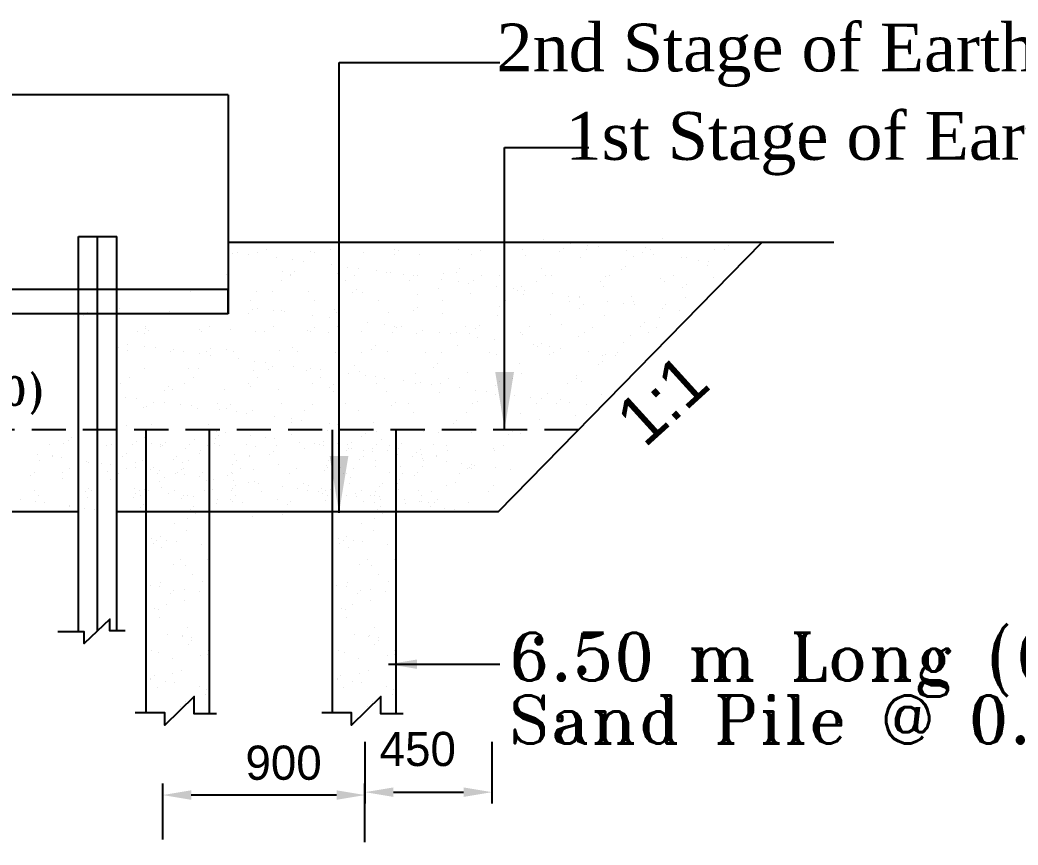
# Model space of a CAD drawing. Extents: x -1206532 to 786809, y -4288605 to 172932.
# Drawn here: x 435039 to 443800, y -4246731 to -4239488 of the extents above; entities that cross this region are included whole.
import ezdxf

# ---------------------------------------------------------------- set-up
doc = ezdxf.new("R2010")
doc.units = 0
doc.header["$LTSCALE"] = 300
doc.header["$MEASUREMENT"] = 0
doc.linetypes.add('DASHED', pattern=[0.75, 0.5, -0.25])
doc.layers.get('DEFPOINTS').update_dxf_attribs({"linetype": 'CONTINUOUS'})
doc.layers.add('LINE', color=7, linetype='CONTINUOUS')
doc.styles.add('BIG', font='ROMANT.SHX')
doc.dimstyles.new('3', dxfattribs={"dimtxt": 225, "dimasz": 350, "dimexe": 100, "dimexo": 25, "dimgap": 9, "dimtad": 0, "dimdec": 0, "dimzin": 0, "dimdsep": 46, "dimtxsty": 'Standard', "dimcen": 0, "dimclrd": 5, "dimclre": 6, "dimclrt": 1, "dimadec": 0, "dimazin": 0, "dimtfac": 1, "dimtdec": 0, "dimtofl": 0, "dimtmove": 2, "dimatfit": 3, "dimfxl": 1, "dimtolj": 1, "dimtzin": 0, "dimarcsym": 0})

# ---------------------------------------------------------------- blocks, each defined once
blk = doc.blocks.new('*D143')
at = {"layer": 'DEFPOINTS', "color": 0, "lineweight": 30}
for p in [(438067.2, -4245799.3), (439182, -4245799.3), (439182, -4246267.3)]:
    blk.add_point(p, dxfattribs=at)
at = {"layer": 'LINE', "color": 0, "lineweight": -2}
for p, q in [((438067.2, -4245824.3), (438067.2, -4246367.3)), ((439182, -4245824.3), (439182, -4246367.3)), ((438317.2, -4246267.3), (438932, -4246267.3))]:
    blk.add_line(p, q, dxfattribs=at)
at = {"layer": 'LINE', "color": 0, "lineweight": 30}
for points in [[(438317.2, -4246225.6), (438317.2, -4246309), (438067.2, -4246267.3)], [(438932, -4246225.6), (438932, -4246309), (439182, -4246267.3)]]:
    blk.add_solid(points, dxfattribs=at)
at = {"layer": 'LINE', "color": 0, "insert": (438530.6, -4245889.9), "char_height": 300, "attachment_point": 5}
blk.add_mtext('\\A1;450', dxfattribs=at)
blk = doc.blocks.new('*D669')
at = {"layer": 'DEFPOINTS', "color": 0, "lineweight": 30}
for p in [(436291.7, -4246292.6), (436291.7, -4246706.9), (438067.2, -4246731.4)]:
    blk.add_point(p, dxfattribs=at)
at = {"layer": 'LINE', "color": 0, "lineweight": -2}
for p, q in [((436291.7, -4246681.9), (436291.7, -4246192.6)), ((438067.2, -4246706.4), (438067.2, -4246192.6)), ((437817.2, -4246292.6), (436541.7, -4246292.6))]:
    blk.add_line(p, q, dxfattribs=at)
at = {"layer": 'LINE', "color": 0, "lineweight": 30}
for points in [[(436541.7, -4246251), (436541.7, -4246334.3), (436291.7, -4246292.6)], [(437817.2, -4246251), (437817.2, -4246334.3), (438067.2, -4246292.6)]]:
    blk.add_solid(points, dxfattribs=at)
at = {"layer": 'LINE', "color": 0, "insert": (437352.7, -4246010.6), "char_height": 300, "attachment_point": 5}
blk.add_mtext('\\A1;900', dxfattribs=at)

msp = doc.modelspace()

# ---------------------------------------------------------------- linework, layer by layer
at = {"layer": 'LINE'}
for p, q in [((436866.768, -4240146.288), (434678.39, -4240146.288)), ((436866.768, -4240146.288), (436866.768, -4241442.288)), ((435551.052, -4244859.583), (435551.052, -4241387.853)), ((435551.052, -4241387.853), (435888.552, -4241387.853)), ((435719.802, -4244851.47), (435719.802, -4241387.853)), ((435888.552, -4244850.583), (435888.552, -4241387.853)), ((440674.805, -4241406.909), (440674.805, -4241406.909)), ((442183.17, -4241442.288), (436866.768, -4241442.288)), ((436866.768, -4241442.288), (436866.768, -4242068.178)), ((437206.97, -4241499.404), (437206.97, -4241499.404)), ((439238.19, -4243802.998), (441551.52, -4241442.288)), ((439630.657, -4241417.248), (439630.657, -4241417.248)), ((439809.356, -4241492.425), (439809.356, -4241492.425)), ((439875.147, -4241449.436), (439875.147, -4241449.436)), ((440021.485, -4241468.702), (440021.485, -4241468.702)), ((440115.176, -4241481.036), (440115.176, -4241481.036)), ((440529.617, -4241486.238), (440529.617, -4241486.238)), ((441260.495, -4241470.322), (441260.495, -4241470.322)), ((436873.9, -4241567.03), (436873.9, -4241567.03)), ((436907.077, -4241536.629), (436907.077, -4241536.629)), ((436948.411, -4241530.171), (436948.411, -4241530.171)), ((437042.102, -4241542.506), (437042.102, -4241542.506)), ((437124.677, -4241527.031), (437124.677, -4241527.031)), ((437286.592, -4241574.693), (437286.592, -4241574.693)), ((437585.134, -4241524.823), (437585.134, -4241524.823)), ((437627.339, -4241530.442), (437627.339, -4241530.442)), ((437767.516, -4241500.422), (437767.516, -4241500.422)), ((438056.3, -4241530.832), (438056.3, -4241530.832)), ((438325.039, -4241544.928), (438325.039, -4241544.928)), ((438328.062, -4241501.441), (438328.062, -4241501.441)), ((438358.217, -4241514.527), (438358.217, -4241514.527)), ((438542.461, -4241548.348), (438542.461, -4241548.348)), ((438888.607, -4241502.46), (438888.607, -4241502.46)), ((439002.917, -4241546.139), (439002.917, -4241546.139)), ((439078.478, -4241508.34), (439078.478, -4241508.34)), ((439449.153, -4241503.478), (439449.153, -4241503.478)), ((439474.083, -4241552.149), (439474.083, -4241552.149)), ((439776.178, -4241522.826), (439776.178, -4241522.826)), ((439960.244, -4241569.665), (439960.244, -4241569.665)), ((440009.698, -4241504.497), (440009.698, -4241504.497)), ((440359.666, -4241513.224), (440359.666, -4241513.224)), ((440420.7, -4241567.456), (440420.7, -4241567.456)), ((440506.004, -4241532.49), (440506.004, -4241532.49)), ((440570.244, -4241505.515), (440570.244, -4241505.515)), ((440599.695, -4241544.825), (440599.695, -4241544.825)), ((440844.186, -4241577.012), (440844.186, -4241577.012)), ((440891.867, -4241573.466), (440891.867, -4241573.466)), ((441130.789, -4241506.534), (441130.789, -4241506.534)), ((441227.317, -4241500.724), (441227.317, -4241500.724)), ((437432.93, -4241593.959), (437432.93, -4241593.959)), ((437526.621, -4241606.294), (437526.621, -4241606.294)), ((437771.112, -4241638.482), (437771.112, -4241638.482)), ((437917.449, -4241657.747), (437917.449, -4241657.747)), ((438011.14, -4241670.082), (438011.14, -4241670.082)), ((438899.319, -4241672.508), (438899.319, -4241672.508)), ((439619.58, -4241666.322), (439619.58, -4241666.322)), ((440350.458, -4241650.406), (440350.458, -4241650.406)), ((440990.523, -4241596.278), (440990.523, -4241596.278)), ((441070.72, -4241644.219), (441070.72, -4241644.219)), ((441084.214, -4241608.613), (441084.214, -4241608.613)), ((436850.216, -4241726.681), (436850.216, -4241726.681)), ((436870.572, -4241687.578), (436870.572, -4241687.578)), ((437341.739, -4241693.588), (437341.739, -4241693.588)), ((437410.761, -4241727.7), (437410.761, -4241727.7)), ((437415.003, -4241725.012), (437415.003, -4241725.012)), ((437448.18, -4241694.61), (437448.18, -4241694.61)), ((437827.9, -4241711.104), (437827.9, -4241711.104)), ((437971.307, -4241728.719), (437971.307, -4241728.719)), ((438168.441, -4241688.424), (438168.441, -4241688.424)), ((438255.631, -4241702.27), (438255.631, -4241702.27)), ((438288.356, -4241708.895), (438288.356, -4241708.895)), ((438401.968, -4241721.535), (438401.968, -4241721.535)), ((438495.659, -4241733.87), (438495.659, -4241733.87)), ((438531.852, -4241729.737), (438531.852, -4241729.737)), ((438759.522, -4241714.905), (438759.522, -4241714.905)), ((438866.142, -4241702.91), (438866.142, -4241702.91)), ((439092.398, -4241730.756), (439092.398, -4241730.756)), ((439245.683, -4241732.42), (439245.683, -4241732.42)), ((439652.944, -4241731.775), (439652.944, -4241731.775)), ((439706.139, -4241730.212), (439706.139, -4241730.212)), ((440177.306, -4241736.222), (440177.306, -4241736.222)), ((440213.489, -4241732.793), (440213.489, -4241732.793)), ((440317.281, -4241680.808), (440317.281, -4241680.808)), ((440663.466, -4241753.737), (440663.466, -4241753.737)), ((440774.035, -4241733.812), (440774.035, -4241733.812)), ((441123.922, -4241751.529), (441123.922, -4241751.529)), ((437334.856, -4241776.057), (437334.856, -4241776.057)), ((437895.402, -4241777.076), (437895.402, -4241777.076)), ((438455.947, -4241778.094), (438455.947, -4241778.094)), ((438709.544, -4241846.405), (438709.544, -4241846.405)), ((438740.15, -4241766.058), (438740.15, -4241766.058)), ((438886.487, -4241785.324), (438886.487, -4241785.324)), ((438980.179, -4241797.658), (438980.179, -4241797.658)), ((439016.493, -4241779.113), (439016.493, -4241779.113)), ((439224.669, -4241829.846), (439224.669, -4241829.846)), ((439371.006, -4241849.112), (439371.006, -4241849.112)), ((439440.422, -4241830.49), (439440.422, -4241830.49)), ((439577.038, -4241780.132), (439577.038, -4241780.132)), ((440137.584, -4241781.15), (440137.584, -4241781.15)), ((440160.683, -4241824.303), (440160.683, -4241824.303)), ((440698.129, -4241782.169), (440698.129, -4241782.169)), ((440858.384, -4241838.789), (440858.384, -4241838.789)), ((440891.561, -4241808.388), (440891.561, -4241808.388)), ((436866.768, -4241854.178), (434790.942, -4241854.178)), ((436156.011, -4241850.334), (436156.011, -4241850.334)), ((436538.144, -4241874.694), (436538.144, -4241874.694)), ((436627.178, -4241856.344), (436627.178, -4241856.344)), ((436866.768, -4242068.178), (436866.768, -4241854.178)), ((437113.339, -4241873.859), (437113.339, -4241873.859)), ((437258.405, -4241868.507), (437258.405, -4241868.507)), ((437573.795, -4241871.651), (437573.795, -4241871.651)), ((437956.105, -4241882.994), (437956.105, -4241882.994)), ((437989.283, -4241852.592), (437989.283, -4241852.592)), ((438044.961, -4241877.661), (438044.961, -4241877.661)), ((438531.122, -4241895.176), (438531.122, -4241895.176)), ((438991.578, -4241892.968), (438991.578, -4241892.968)), ((439407.245, -4241860.892), (439407.245, -4241860.892)), ((439462.744, -4241898.978), (439462.744, -4241898.978)), ((439464.698, -4241861.446), (439464.698, -4241861.446)), ((439709.188, -4241893.634), (439709.188, -4241893.634)), ((439855.525, -4241912.9), (439855.525, -4241912.9)), ((439948.905, -4241916.493), (439948.905, -4241916.493)), ((439949.217, -4241925.235), (439949.217, -4241925.235)), ((440409.361, -4241914.285), (440409.361, -4241914.285)), ((440880.528, -4241920.294), (440880.528, -4241920.294)), ((435912.617, -4242019.1), (435912.617, -4242019.1)), ((436876.143, -4241986.704), (436876.143, -4241986.704)), ((437061.597, -4241950.142), (437061.597, -4241950.142)), ((437120.633, -4242018.892), (437120.633, -4242018.892)), ((437622.143, -4241951.161), (437622.143, -4241951.161)), ((438182.688, -4241952.179), (438182.688, -4241952.179)), ((438530.386, -4242010.574), (438530.386, -4242010.574)), ((438743.234, -4241953.198), (438743.234, -4241953.198)), ((439250.647, -4242004.387), (439250.647, -4242004.387)), ((439303.779, -4241954.217), (439303.779, -4241954.217)), ((439864.325, -4241955.235), (439864.325, -4241955.235)), ((439948.347, -4242018.873), (439948.347, -4242018.873)), ((439981.525, -4241988.472), (439981.525, -4241988.472)), ((440193.707, -4241957.422), (440193.707, -4241957.422)), ((440340.044, -4241976.688), (440340.044, -4241976.688)), ((440424.871, -4241956.254), (440424.871, -4241956.254)), ((440433.736, -4241989.023), (440433.736, -4241989.023)), ((440678.226, -4242021.21), (440678.226, -4242021.21)), ((440701.786, -4241982.285), (440701.786, -4241982.285)), ((436866.768, -4242068.178), (434912.874, -4242068.178)), ((435594.93, -4242085.18), (435594.93, -4242085.18)), ((435628.107, -4242054.778), (435628.107, -4242054.778)), ((436348.369, -4242048.591), (436348.369, -4242048.591)), ((436859.234, -4242034.407), (436859.234, -4242034.407)), ((437046.069, -4242063.077), (437046.069, -4242063.077)), ((437079.247, -4242032.676), (437079.247, -4242032.676)), ((437266.97, -4242038.157), (437266.97, -4242038.157)), ((437330.4, -4242040.416), (437330.4, -4242040.416)), ((437360.662, -4242050.492), (437360.662, -4242050.492)), ((437605.152, -4242082.68), (437605.152, -4242082.68)), ((437751.49, -4242101.945), (437751.49, -4242101.945)), ((437799.508, -4242026.489), (437799.508, -4242026.489)), ((437816.561, -4242057.932), (437816.561, -4242057.932)), ((438277.017, -4242055.723), (438277.017, -4242055.723)), ((438497.208, -4242040.975), (438497.208, -4242040.975)), ((438748.183, -4242061.733), (438748.183, -4242061.733)), ((439234.344, -4242079.249), (439234.344, -4242079.249)), ((439694.8, -4242077.04), (439694.8, -4242077.04)), ((440165.967, -4242083.05), (440165.967, -4242083.05)), ((440652.127, -4242100.566), (440652.127, -4242100.566)), ((440824.563, -4242040.476), (440824.563, -4242040.476)), ((436144.297, -4242176.401), (436144.297, -4242176.401)), ((436144.673, -4242197.162), (436144.673, -4242197.162)), ((436704.843, -4242177.42), (436704.843, -4242177.42)), ((437265.388, -4242178.438), (437265.388, -4242178.438)), ((437620.349, -4242190.657), (437620.349, -4242190.657)), ((437825.934, -4242179.457), (437825.934, -4242179.457)), ((437845.181, -4242114.28), (437845.181, -4242114.28)), ((438089.671, -4242146.468), (438089.671, -4242146.468)), ((438236.009, -4242165.733), (438236.009, -4242165.733)), ((438329.7, -4242178.068), (438329.7, -4242178.068)), ((438340.611, -4242184.471), (438340.611, -4242184.471)), ((438386.479, -4242180.476), (438386.479, -4242180.476)), ((438947.025, -4242181.494), (438947.025, -4242181.494)), ((439038.311, -4242198.957), (439038.311, -4242198.957)), ((439071.489, -4242168.555), (439071.489, -4242168.555)), ((439507.57, -4242182.513), (439507.57, -4242182.513)), ((439791.75, -4242162.368), (439791.75, -4242162.368)), ((440068.116, -4242183.532), (440068.116, -4242183.532)), ((440489.45, -4242176.855), (440489.45, -4242176.855)), ((440522.628, -4242146.453), (440522.628, -4242146.453)), ((440628.662, -4242184.55), (440628.662, -4242184.55)), ((436068.392, -4242224.758), (436068.392, -4242224.758)), ((436136.033, -4242243.161), (436136.033, -4242243.161)), ((436169.21, -4242212.76), (436169.21, -4242212.76)), ((436615.839, -4242203.172), (436615.839, -4242203.172)), ((436628.938, -4242225.777), (436628.938, -4242225.777)), ((436889.471, -4242206.573), (436889.471, -4242206.573)), ((437102, -4242220.688), (437102, -4242220.688)), ((437189.483, -4242226.795), (437189.483, -4242226.795)), ((437562.456, -4242218.479), (437562.456, -4242218.479)), ((437587.172, -4242221.059), (437587.172, -4242221.059)), ((437750.029, -4242227.814), (437750.029, -4242227.814)), ((438033.622, -4242224.489), (438033.622, -4242224.489)), ((438310.574, -4242228.833), (438310.574, -4242228.833)), ((438519.783, -4242242.004), (438519.783, -4242242.004)), ((438574.191, -4242210.256), (438574.191, -4242210.256)), ((438720.528, -4242229.522), (438720.528, -4242229.522)), ((438814.219, -4242241.856), (438814.219, -4242241.856)), ((438871.12, -4242229.851), (438871.12, -4242229.851)), ((438980.239, -4242239.796), (438980.239, -4242239.796)), ((439058.71, -4242274.044), (439058.71, -4242274.044)), ((439431.665, -4242230.87), (439431.665, -4242230.87)), ((439451.406, -4242245.806), (439451.406, -4242245.806)), ((439937.566, -4242263.321), (439937.566, -4242263.321)), ((439992.211, -4242231.889), (439992.211, -4242231.889)), ((440398.023, -4242261.113), (440398.023, -4242261.113)), ((440552.756, -4242232.907), (440552.756, -4242232.907)), ((435901.278, -4242365.928), (435901.278, -4242365.928)), ((435985.636, -4242335.513), (435985.636, -4242335.513)), ((436131.973, -4242354.779), (436131.973, -4242354.779)), ((436225.664, -4242367.114), (436225.664, -4242367.114)), ((436710.313, -4242370.741), (436710.313, -4242370.741)), ((437430.574, -4242364.554), (437430.574, -4242364.554)), ((438161.452, -4242348.639), (438161.452, -4242348.639)), ((438881.713, -4242342.452), (438881.713, -4242342.452)), ((439205.047, -4242293.31), (439205.047, -4242293.31)), ((439298.738, -4242305.645), (439298.738, -4242305.645)), ((439543.229, -4242337.832), (439543.229, -4242337.832)), ((439579.414, -4242356.938), (439579.414, -4242356.938)), ((439612.591, -4242326.537), (439612.591, -4242326.537)), ((439689.566, -4242357.098), (439689.566, -4242357.098)), ((439783.258, -4242369.433), (439783.258, -4242369.433)), ((440332.852, -4242320.35), (440332.852, -4242320.35)), ((435979.435, -4242386.656), (435979.435, -4242386.656)), ((436355.679, -4242399.862), (436355.679, -4242399.862)), ((436387.439, -4242383.443), (436387.439, -4242383.443)), ((436470.155, -4242399.302), (436470.155, -4242399.302)), ((436616.492, -4242418.567), (436616.492, -4242418.567)), ((436677.136, -4242401.143), (436677.136, -4242401.143)), ((436710.184, -4242430.902), (436710.184, -4242430.902)), ((436847.895, -4242381.235), (436847.895, -4242381.235)), ((436916.224, -4242400.881), (436916.224, -4242400.881)), ((436954.674, -4242463.09), (436954.674, -4242463.09)), ((437319.061, -4242387.245), (437319.061, -4242387.245)), ((437476.77, -4242401.899), (437476.77, -4242401.899)), ((437805.222, -4242404.76), (437805.222, -4242404.76)), ((438037.315, -4242402.918), (438037.315, -4242402.918)), ((438128.275, -4242379.041), (438128.275, -4242379.041)), ((438265.678, -4242402.552), (438265.678, -4242402.552)), ((438597.861, -4242403.936), (438597.861, -4242403.936)), ((438736.845, -4242408.562), (438736.845, -4242408.562)), ((439158.406, -4242404.955), (439158.406, -4242404.955)), ((439223.005, -4242426.077), (439223.005, -4242426.077)), ((439683.462, -4242423.869), (439683.462, -4242423.869)), ((439718.952, -4242405.974), (439718.952, -4242405.974)), ((440027.748, -4242401.62), (440027.748, -4242401.62)), ((440154.628, -4242429.878), (440154.628, -4242429.878)), ((440174.085, -4242420.886), (440174.085, -4242420.886)), ((440267.777, -4242433.221), (440267.777, -4242433.221)), ((440279.497, -4242406.992), (440279.497, -4242406.992)), ((436133.334, -4242543.991), (436133.334, -4242543.991)), ((436520.538, -4242544.638), (436520.538, -4242544.638)), ((436604.5, -4242550), (436604.5, -4242550)), ((437101.011, -4242482.355), (437101.011, -4242482.355)), ((437194.703, -4242494.69), (437194.703, -4242494.69)), ((437251.416, -4242528.723), (437251.416, -4242528.723)), ((437439.193, -4242526.878), (437439.193, -4242526.878)), ((437585.53, -4242546.143), (437585.53, -4242546.143)), ((437971.677, -4242522.536), (437971.677, -4242522.536)), ((438669.377, -4242537.022), (438669.377, -4242537.022)), ((438702.555, -4242506.621), (438702.555, -4242506.621)), ((439422.816, -4242500.434), (439422.816, -4242500.434)), ((440120.517, -4242514.92), (440120.517, -4242514.92)), ((440153.694, -4242484.518), (440153.694, -4242484.518)), ((435998.924, -4242627.14), (435998.924, -4242627.14)), ((436559.47, -4242628.158), (436559.47, -4242628.158)), ((437090.661, -4242567.516), (437090.661, -4242567.516)), ((437120.015, -4242629.177), (437120.015, -4242629.177)), ((437218.238, -4242559.124), (437218.238, -4242559.124)), ((437551.117, -4242565.307), (437551.117, -4242565.307)), ((437679.222, -4242558.478), (437679.222, -4242558.478)), ((437680.561, -4242630.195), (437680.561, -4242630.195)), ((437923.712, -4242590.666), (437923.712, -4242590.666)), ((438022.284, -4242571.317), (438022.284, -4242571.317)), ((438070.049, -4242609.932), (438070.049, -4242609.932)), ((438163.741, -4242622.266), (438163.741, -4242622.266)), ((438241.106, -4242631.214), (438241.106, -4242631.214)), ((438508.444, -4242588.833), (438508.444, -4242588.833)), ((438801.652, -4242632.233), (438801.652, -4242632.233)), ((438968.9, -4242586.624), (438968.9, -4242586.624)), ((439362.197, -4242633.251), (439362.197, -4242633.251)), ((439440.067, -4242592.634), (439440.067, -4242592.634)), ((439922.743, -4242634.27), (439922.743, -4242634.27)), ((439926.228, -4242610.15), (439926.228, -4242610.15)), ((435889.939, -4242712.756), (435889.939, -4242712.756)), ((435923.019, -4242675.497), (435923.019, -4242675.497)), ((436341.379, -4242708.806), (436341.379, -4242708.806)), ((436483.564, -4242676.515), (436483.564, -4242676.515)), ((437044.11, -4242677.534), (437044.11, -4242677.534)), ((437061.641, -4242702.62), (437061.641, -4242702.62)), ((437604.655, -4242678.552), (437604.655, -4242678.552)), ((437759.341, -4242717.106), (437759.341, -4242717.106)), ((437792.519, -4242686.704), (437792.519, -4242686.704)), ((438165.201, -4242679.571), (438165.201, -4242679.571)), ((438408.231, -4242654.454), (438408.231, -4242654.454)), ((438512.78, -4242680.518), (438512.78, -4242680.518)), ((438554.568, -4242673.72), (438554.568, -4242673.72)), ((438648.26, -4242686.055), (438648.26, -4242686.055)), ((438725.747, -4242680.59), (438725.747, -4242680.59)), ((438892.75, -4242718.242), (438892.75, -4242718.242)), ((439210.48, -4242695.004), (439210.48, -4242695.004)), ((439243.658, -4242664.602), (439243.658, -4242664.602)), ((439286.292, -4242681.608), (439286.292, -4242681.608)), ((439846.838, -4242682.627), (439846.838, -4242682.627)), ((439963.919, -4242658.415), (439963.919, -4242658.415)), ((435966.014, -4242798.977), (435966.014, -4242798.977)), ((436059.705, -4242811.312), (436059.705, -4242811.312)), ((436308.202, -4242739.208), (436308.202, -4242739.208)), ((436376.1, -4242730.272), (436376.1, -4242730.272)), ((436836.556, -4242728.063), (436836.556, -4242728.063)), ((437307.722, -4242734.073), (437307.722, -4242734.073)), ((437793.883, -4242751.588), (437793.883, -4242751.588)), ((438254.339, -4242749.38), (438254.339, -4242749.38)), ((438725.506, -4242755.39), (438725.506, -4242755.39)), ((439039.088, -4242737.508), (439039.088, -4242737.508)), ((439132.779, -4242749.843), (439132.779, -4242749.843)), ((439211.667, -4242772.905), (439211.667, -4242772.905)), ((439377.269, -4242782.03), (439377.269, -4242782.03)), ((439523.607, -4242801.296), (439523.607, -4242801.296)), ((439617.298, -4242813.631), (439617.298, -4242813.631)), ((439672.123, -4242770.697), (439672.123, -4242770.697)), ((440143.289, -4242776.707), (440143.289, -4242776.707)), ((436121.995, -4242890.819), (436121.995, -4242890.819)), ((436151.604, -4242882.703), (436151.604, -4242882.703)), ((436210.306, -4242850.6), (436210.306, -4242850.6)), ((436304.195, -4242843.5), (436304.195, -4242843.5)), ((436450.533, -4242862.765), (436450.533, -4242862.765)), ((436544.224, -4242875.1), (436544.224, -4242875.1)), ((436593.161, -4242896.829), (436593.161, -4242896.829)), ((436770.851, -4242851.619), (436770.851, -4242851.619)), ((436849.305, -4242897.19), (436849.305, -4242897.19)), ((436882.482, -4242866.788), (436882.482, -4242866.788)), ((437331.397, -4242852.638), (437331.397, -4242852.638)), ((437602.743, -4242860.601), (437602.743, -4242860.601)), ((437891.942, -4242853.656), (437891.942, -4242853.656)), ((438300.444, -4242875.088), (438300.444, -4242875.088)), ((438333.621, -4242844.686), (438333.621, -4242844.686)), ((438452.488, -4242854.675), (438452.488, -4242854.675)), ((439013.033, -4242855.693), (439013.033, -4242855.693)), ((439053.883, -4242838.499), (439053.883, -4242838.499)), ((439573.579, -4242856.712), (439573.579, -4242856.712)), ((439751.583, -4242852.985), (439751.583, -4242852.985)), ((439784.761, -4242822.584), (439784.761, -4242822.584)), ((439861.789, -4242845.819), (439861.789, -4242845.819)), ((440008.126, -4242865.084), (440008.126, -4242865.084)), ((436788.715, -4242907.288), (436788.715, -4242907.288)), ((436935.052, -4242926.553), (436935.052, -4242926.553)), ((437028.743, -4242938.888), (437028.743, -4242938.888)), ((437079.322, -4242914.344), (437079.322, -4242914.344)), ((437273.234, -4242971.076), (437273.234, -4242971.076)), ((437539.778, -4242912.136), (437539.778, -4242912.136)), ((438010.945, -4242918.146), (438010.945, -4242918.146)), ((438497.106, -4242935.661), (438497.106, -4242935.661)), ((438957.562, -4242933.453), (438957.562, -4242933.453)), ((439428.728, -4242939.462), (439428.728, -4242939.462)), ((439914.889, -4242956.978), (439914.889, -4242956.978)), ((435972.446, -4243046.872), (435972.446, -4243046.872)), ((436191.64, -4243038.268), (436191.64, -4243038.268)), ((436692.707, -4243040.685), (436692.707, -4243040.685)), ((437419.571, -4242990.342), (437419.571, -4242990.342)), ((437423.585, -4243024.77), (437423.585, -4243024.77)), ((437513.263, -4243002.676), (437513.263, -4243002.676)), ((437757.753, -4243034.864), (437757.753, -4243034.864)), ((437829.735, -4243038.268), (437829.735, -4243038.268)), ((438143.846, -4243018.583), (438143.846, -4243018.583)), ((438841.547, -4243033.069), (438841.547, -4243033.069)), ((438874.724, -4243002.668), (438874.724, -4243002.668)), ((439594.985, -4242996.481), (439594.985, -4242996.481)), ((435490.685, -4243156.389), (435490.685, -4243156.389)), ((436130.917, -4243150.89), (436130.917, -4243150.89)), ((436142.442, -4243084.822), (436142.442, -4245569.498)), ((436698.734, -4243084.822), (436698.734, -4245580.235)), ((436751.096, -4243163.766), (436751.096, -4243163.766)), ((436762.198, -4243096.754), (436762.198, -4243096.754)), ((436780.587, -4243136.743), (436780.587, -4243136.743)), ((436845.48, -4243107.718), (436845.48, -4243107.718)), ((437062.804, -4243136.33), (437062.804, -4243136.33)), ((437192.882, -4243153.455), (437192.882, -4243153.455)), ((437420.819, -4243131.243), (437420.819, -4243131.243)), ((437738.345, -4243087.765), (437738.345, -4243087.765)), ((437780.538, -4243084.822), (437780.538, -4245569.498)), ((438040.997, -4243144.12), (438040.997, -4243144.12)), ((438070.488, -4243117.096), (438070.488, -4243117.096)), ((438170.488, -4243103.334), (438170.488, -4243103.334)), ((438336.83, -4243084.822), (438336.83, -4245580.235)), ((438579.782, -4243101.371), (438579.782, -4243101.371)), ((438710.72, -4243111.597), (438710.72, -4243111.597)), ((438998.597, -4243106.713), (438998.597, -4243106.713)), ((439330.899, -4243124.473), (439330.899, -4243124.473)), ((439360.39, -4243097.45), (439360.39, -4243097.45)), ((439430.74, -4243122.282), (439430.74, -4243122.282)), ((435295.953, -4243219.144), (435295.953, -4243219.144)), ((435424.113, -4243208.146), (435424.113, -4243208.146)), ((435461.194, -4243183.413), (435461.194, -4243183.413)), ((435794.216, -4243220.049), (435794.216, -4243220.049)), ((435842.928, -4243213.488), (435842.928, -4243213.488)), ((436030.25, -4243217.333), (436030.25, -4243217.333)), ((436062.006, -4243190.969), (436062.006, -4243190.969)), ((436192.083, -4243208.094), (436192.083, -4243208.094)), ((436275.071, -4243229.058), (436275.071, -4243229.058)), ((436275.365, -4243219.058), (436275.365, -4243219.058)), ((436292.479, -4243220.954), (436292.479, -4243220.954)), ((436313.499, -4243194.54), (436313.499, -4243194.54)), ((436492.689, -4243247.67), (436492.689, -4243247.67)), ((436528.513, -4243218.238), (436528.513, -4243218.238)), ((436571.839, -4243170.536), (436571.839, -4243170.536)), ((436684.365, -4243227.095), (436684.365, -4243227.095)), ((436745.642, -4243210.109), (436745.642, -4243210.109)), ((436790.741, -4243221.86), (436790.741, -4243221.86)), ((437026.776, -4243219.144), (437026.776, -4243219.144)), ((437103.18, -4243232.437), (437103.18, -4243232.437)), ((437276.163, -4243164.419), (437276.163, -4243164.419)), ((437289.004, -4243222.765), (437289.004, -4243222.765)), ((437493.488, -4243193.03), (437493.488, -4243193.03)), ((437535.323, -4243248.006), (437535.323, -4243248.006)), ((437623.566, -4243210.155), (437623.566, -4243210.155)), ((437668.346, -4243217.333), (437668.346, -4243217.333)), ((437700.101, -4243190.969), (437700.101, -4243190.969)), ((437706.847, -4243221.12), (437706.847, -4243221.12)), ((437787.267, -4243223.671), (437787.267, -4243223.671)), ((437830.179, -4243208.094), (437830.179, -4243208.094)), ((437913.46, -4243219.058), (437913.46, -4243219.058)), ((437924.172, -4243249.731), (437924.172, -4243249.731)), ((437944.617, -4243246.043), (437944.617, -4243246.043)), ((437951.594, -4243194.54), (437951.594, -4243194.54)), ((438130.785, -4243247.67), (438130.785, -4243247.67)), ((438166.609, -4243218.238), (438166.609, -4243218.238)), ((438209.934, -4243170.536), (438209.934, -4243170.536)), ((438285.529, -4243224.576), (438285.529, -4243224.576)), ((438363.432, -4243251.385), (438363.432, -4243251.385)), ((438383.737, -4243210.109), (438383.737, -4243210.109)), ((438664.871, -4243219.144), (438664.871, -4243219.144)), ((438783.792, -4243225.482), (438783.792, -4243225.482)), ((439282.055, -4243226.387), (439282.055, -4243226.387)), ((435192.55, -4243304.37), (435192.55, -4243304.37)), ((435321.996, -4243310.964), (435321.996, -4243310.964)), ((435322.628, -4243321.495), (435322.628, -4243321.495)), ((435405.909, -4243332.46), (435405.909, -4243332.46)), ((435942.174, -4243323.841), (435942.174, -4243323.841)), ((435971.665, -4243296.817), (435971.665, -4243296.817)), ((436412.587, -4243316.463), (436412.587, -4243316.463)), ((436611.898, -4243291.318), (436611.898, -4243291.318)), ((436622.767, -4243264.795), (436622.767, -4243264.795)), ((436706.048, -4243275.759), (436706.048, -4243275.759)), ((436923.373, -4243304.37), (436923.373, -4243304.37)), ((437052.819, -4243310.964), (437052.819, -4243310.964)), ((437053.451, -4243321.495), (437053.451, -4243321.495)), ((437232.076, -4243304.194), (437232.076, -4243304.194)), ((437261.567, -4243277.171), (437261.567, -4243277.171)), ((437901.799, -4243271.671), (437901.799, -4243271.671)), ((438050.682, -4243316.463), (438050.682, -4243316.463)), ((438054.249, -4243266.856), (438054.249, -4243266.856)), ((438137.531, -4243277.82), (438137.531, -4243277.82)), ((438260.863, -4243264.795), (438260.863, -4243264.795)), ((438344.144, -4243275.759), (438344.144, -4243275.759)), ((438354.855, -4243306.432), (438354.855, -4243306.432)), ((438484.933, -4243323.557), (438484.933, -4243323.557)), ((438521.977, -4243284.548), (438521.977, -4243284.548)), ((438551.468, -4243257.524), (438551.468, -4243257.524)), ((438561.469, -4243304.37), (438561.469, -4243304.37)), ((438568.214, -4243334.521), (438568.214, -4243334.521)), ((438690.914, -4243310.964), (438690.914, -4243310.964)), ((438691.546, -4243321.495), (438691.546, -4243321.495)), ((438795.575, -4243266.954), (438795.575, -4243266.954)), ((439191.701, -4243252.025), (439191.701, -4243252.025)), ((439204.869, -4243264.991), (439204.869, -4243264.991)), ((435207.763, -4243358.16), (435207.763, -4243358.16)), ((435477.101, -4243422.074), (435477.101, -4243422.074)), ((435623.234, -4243361.071), (435623.234, -4243361.071)), ((435639.905, -4243373.729), (435639.905, -4243373.729)), ((435753.312, -4243378.196), (435753.312, -4243378.196)), ((435836.593, -4243389.16), (435836.593, -4243389.16)), ((435975.363, -4243422.979), (435975.363, -4243422.979)), ((436049.2, -4243371.766), (436049.2, -4243371.766)), ((436053.918, -4243417.771), (436053.918, -4243417.771)), ((436110.476, -4243354.781), (436110.476, -4243354.781)), ((436211.398, -4243420.263), (436211.398, -4243420.263)), ((436383.096, -4243343.487), (436383.096, -4243343.487)), ((436468.014, -4243377.108), (436468.014, -4243377.108)), ((436473.626, -4243423.885), (436473.626, -4243423.885)), ((436519.771, -4243352.818), (436519.771, -4243352.818)), ((436709.661, -4243421.168), (436709.661, -4243421.168)), ((436900.157, -4243392.678), (436900.157, -4243392.678)), ((436938.585, -4243358.16), (436938.585, -4243358.16)), ((436971.889, -4243424.79), (436971.889, -4243424.79)), ((437309.452, -4243390.715), (437309.452, -4243390.715)), ((437470.152, -4243425.695), (437470.152, -4243425.695)), ((437728.266, -4243396.057), (437728.266, -4243396.057)), ((437742.547, -4243417.599), (437742.547, -4243417.599)), ((437748.572, -4243354.781), (437748.572, -4243354.781)), ((437849.494, -4243420.263), (437849.494, -4243420.263)), ((437968.414, -4243426.601), (437968.414, -4243426.601)), ((438021.191, -4243343.487), (438021.191, -4243343.487)), ((438157.866, -4243352.818), (438157.866, -4243352.818)), ((438160.409, -4243411.626), (438160.409, -4243411.626)), ((438347.756, -4243421.168), (438347.756, -4243421.168)), ((438382.779, -4243412.099), (438382.779, -4243412.099)), ((438569.703, -4243409.663), (438569.703, -4243409.663)), ((438576.681, -4243358.16), (438576.681, -4243358.16)), ((438785.539, -4243363.132), (438785.539, -4243363.132)), ((438915.617, -4243380.257), (438915.617, -4243380.257)), ((438988.518, -4243415.005), (438988.518, -4243415.005)), ((438998.898, -4243391.221), (438998.898, -4243391.221)), ((439002.958, -4243424.976), (439002.958, -4243424.976)), ((439032.449, -4243397.952), (439032.449, -4243397.952)), ((439216.223, -4243419.833), (439216.223, -4243419.833)), ((435133.253, -4243483.915), (435133.253, -4243483.915)), ((435162.744, -4243456.891), (435162.744, -4243456.891)), ((435409.629, -4243465.058), (435409.629, -4243465.058)), ((435802.976, -4243451.392), (435802.976, -4243451.392)), ((435907.892, -4243465.963), (435907.892, -4243465.963)), ((436143.927, -4243463.247), (436143.927, -4243463.247)), ((436183.995, -4243434.897), (436183.995, -4243434.897)), ((436243.898, -4243471.038), (436243.898, -4243471.038)), ((436267.277, -4243445.861), (436267.277, -4243445.861)), ((436303.42, -4243502.832), (436303.42, -4243502.832)), ((436406.155, -4243466.868), (436406.155, -4243466.868)), ((436423.155, -4243464.269), (436423.155, -4243464.269)), ((436452.646, -4243437.245), (436452.646, -4243437.245)), ((436484.601, -4243474.472), (436484.601, -4243474.472)), ((436614.679, -4243491.597), (436614.679, -4243491.597)), ((436642.189, -4243464.152), (436642.189, -4243464.152)), ((436697.96, -4243502.561), (436697.96, -4243502.561)), ((436864.076, -4243483.915), (436864.076, -4243483.915)), ((436893.567, -4243456.891), (436893.567, -4243456.891)), ((436904.417, -4243467.774), (436904.417, -4243467.774)), ((437092.878, -4243431.746), (437092.878, -4243431.746)), ((437402.68, -4243468.679), (437402.68, -4243468.679)), ((437713.056, -4243444.622), (437713.056, -4243444.622)), ((437782.022, -4243463.247), (437782.022, -4243463.247)), ((437881.993, -4243471.038), (437881.993, -4243471.038)), ((437900.943, -4243469.585), (437900.943, -4243469.585)), ((437941.515, -4243502.832), (437941.515, -4243502.832)), ((438280.285, -4243464.152), (438280.285, -4243464.152)), ((438399.206, -4243470.49), (438399.206, -4243470.49)), ((438502.171, -4243483.915), (438502.171, -4243483.915)), ((438531.662, -4243456.891), (438531.662, -4243456.891)), ((438897.468, -4243471.396), (438897.468, -4243471.396)), ((438964.94, -4243428.412), (438964.94, -4243428.412)), ((439346.3, -4243436.958), (439346.3, -4243436.958)), ((435414.034, -4243516.438), (435414.034, -4243516.438)), ((435643.725, -4243597.32), (435643.725, -4243597.32)), ((435832.849, -4243521.78), (435832.849, -4243521.78)), ((436264.992, -4243537.349), (436264.992, -4243537.349)), ((436283.957, -4243591.82), (436283.957, -4243591.82)), ((436674.286, -4243535.386), (436674.286, -4243535.386)), ((436735.563, -4243518.401), (436735.563, -4243518.401)), ((436915.285, -4243531.173), (436915.285, -4243531.173)), ((436933.626, -4243577.673), (436933.626, -4243577.673)), ((437045.363, -4243548.298), (437045.363, -4243548.298)), ((437093.101, -4243540.728), (437093.101, -4243540.728)), ((437128.644, -4243559.262), (437128.644, -4243559.262)), ((437345.969, -4243587.873), (437345.969, -4243587.873)), ((437525.244, -4243556.298), (437525.244, -4243556.298)), ((437573.858, -4243572.174), (437573.858, -4243572.174)), ((437934.538, -4243554.335), (437934.538, -4243554.335)), ((438194.036, -4243585.05), (438194.036, -4243585.05)), ((438223.527, -4243558.027), (438223.527, -4243558.027)), ((438353.353, -4243559.677), (438353.353, -4243559.677)), ((438373.658, -4243518.401), (438373.658, -4243518.401)), ((438785.496, -4243575.246), (438785.496, -4243575.246)), ((438863.76, -4243552.527), (438863.76, -4243552.527)), ((439194.79, -4243573.283), (439194.79, -4243573.283)), ((435166.733, -4243619.8), (435166.733, -4243619.8)), ((435197.684, -4243666.452), (435197.684, -4243666.452)), ((435614.233, -4243624.343), (435614.233, -4243624.343)), ((435629.827, -4243682.021), (435629.827, -4243682.021)), ((435664.995, -4243620.705), (435664.995, -4243620.705)), ((436039.121, -4243680.058), (436039.121, -4243680.058)), ((436044.564, -4243602.937), (436044.564, -4243602.937)), ((436055.155, -4243643.989), (436055.155, -4243643.989)), ((436084.646, -4243616.966), (436084.646, -4243616.966)), ((436100.397, -4243663.073), (436100.397, -4243663.073)), ((436127.845, -4243613.901), (436127.845, -4243613.901)), ((436163.258, -4243621.611), (436163.258, -4243621.611)), ((436345.17, -4243642.513), (436345.17, -4243642.513)), ((436399.293, -4243618.894), (436399.293, -4243618.894)), ((436457.935, -4243685.4), (436457.935, -4243685.4)), ((436475.248, -4243659.638), (436475.248, -4243659.638)), ((436509.692, -4243661.11), (436509.692, -4243661.11)), ((436558.529, -4243670.602), (436558.529, -4243670.602)), ((436661.521, -4243622.516), (436661.521, -4243622.516)), ((436724.878, -4243611.466), (436724.878, -4243611.466)), ((436897.555, -4243619.8), (436897.555, -4243619.8)), ((436904.135, -4243604.697), (436904.135, -4243604.697)), ((436928.506, -4243666.452), (436928.506, -4243666.452)), ((437159.783, -4243623.422), (437159.783, -4243623.422)), ((437476.046, -4243604.998), (437476.046, -4243604.998)), ((437559.328, -4243615.962), (437559.328, -4243615.962)), ((437658.046, -4243624.327), (437658.046, -4243624.327)), ((437682.66, -4243602.937), (437682.66, -4243602.937)), ((437693.25, -4243643.989), (437693.25, -4243643.989)), ((437722.741, -4243616.966), (437722.741, -4243616.966)), ((437738.493, -4243663.073), (437738.493, -4243663.073)), ((437765.941, -4243613.901), (437765.941, -4243613.901)), ((437776.652, -4243644.574), (437776.652, -4243644.574)), ((437906.73, -4243661.699), (437906.73, -4243661.699)), ((437983.266, -4243642.513), (437983.266, -4243642.513)), ((437990.011, -4243672.663), (437990.011, -4243672.663)), ((438037.388, -4243618.894), (438037.388, -4243618.894)), ((438113.343, -4243659.638), (438113.343, -4243659.638)), ((438147.787, -4243661.11), (438147.787, -4243661.11)), ((438156.309, -4243625.233), (438156.309, -4243625.233)), ((438196.625, -4243670.602), (438196.625, -4243670.602)), ((438362.973, -4243611.466), (438362.973, -4243611.466)), ((438535.651, -4243619.8), (438535.651, -4243619.8)), ((438566.602, -4243666.452), (438566.602, -4243666.452)), ((438654.572, -4243626.138), (438654.572, -4243626.138)), ((439152.834, -4243627.043), (439152.834, -4243627.043)), ((435045.031, -4243699.213), (435045.031, -4243699.213)), ((435175.109, -4243716.338), (435175.109, -4243716.338)), ((435258.39, -4243727.302), (435258.39, -4243727.302)), ((435475.035, -4243751.895), (435475.035, -4243751.895)), ((435475.715, -4243755.914), (435475.715, -4243755.914)), ((435605.792, -4243773.039), (435605.792, -4243773.039)), ((436095.214, -4243764.771), (436095.214, -4243764.771)), ((436124.705, -4243737.748), (436124.705, -4243737.748)), ((436565.626, -4243757.394), (436565.626, -4243757.394)), ((436764.937, -4243732.248), (436764.937, -4243732.248)), ((436775.854, -4243699.213), (436775.854, -4243699.213)), ((436890.078, -4243700.969), (436890.078, -4243700.969)), ((436905.931, -4243716.338), (436905.931, -4243716.338)), ((436989.213, -4243727.302), (436989.213, -4243727.302)), ((437299.373, -4243699.006), (437299.373, -4243699.006)), ((437385.115, -4243745.125), (437385.115, -4243745.125)), ((437414.606, -4243718.101), (437414.606, -4243718.101)), ((437718.187, -4243704.348), (437718.187, -4243704.348)), ((438054.838, -4243712.602), (438054.838, -4243712.602)), ((438150.33, -4243719.918), (438150.33, -4243719.918)), ((438203.722, -4243757.394), (438203.722, -4243757.394)), ((438207.336, -4243701.274), (438207.336, -4243701.274)), ((438337.414, -4243718.399), (438337.414, -4243718.399)), ((438413.949, -4243699.213), (438413.949, -4243699.213)), ((438420.695, -4243729.364), (438420.695, -4243729.364)), ((438544.027, -4243716.338), (438544.027, -4243716.338)), ((438559.625, -4243717.955), (438559.625, -4243717.955)), ((438627.308, -4243727.302), (438627.308, -4243727.302)), ((438638.02, -4243757.975), (438638.02, -4243757.975)), ((438675.017, -4243725.479), (438675.017, -4243725.479)), ((438704.508, -4243698.455), (438704.508, -4243698.455)), ((438768.097, -4243775.1), (438768.097, -4243775.1)), ((438978.439, -4243723.297), (438978.439, -4243723.297)), ((435551.052, -4243804.822), (430525.426, -4243804.822)), ((435689.074, -4243784.003), (435689.074, -4243784.003)), ((435888.552, -4243802.998), (439238.19, -4243802.998)), ((436293.341, -4243811.124), (436293.341, -4243811.124)), ((436512.969, -4243864.808), (436512.969, -4243864.808)), ((436536.135, -4243784.418), (436536.135, -4243784.418)), ((436580.44, -4243821.825), (436580.44, -4243821.825)), ((437083.022, -4243849.02), (437083.022, -4243849.02)), ((437340.931, -4243826.352), (437340.931, -4243826.352)), ((437931.436, -4243811.124), (437931.436, -4243811.124)), ((438151.064, -4243864.808), (438151.064, -4243864.808)), ((438174.23, -4243784.418), (438174.23, -4243784.418)), ((438218.536, -4243821.825), (438218.536, -4243821.825)), ((438851.379, -4243786.064), (438851.379, -4243786.064)), ((436396.937, -4243911.969), (436396.937, -4243911.969)), ((438035.032, -4243911.969), (438035.032, -4243911.969)), ((436197.651, -4244037.355), (436197.651, -4244037.355)), ((436270.072, -4244019.551), (436270.072, -4244019.551)), ((436499.613, -4243969.402), (436499.613, -4243969.402)), ((437835.746, -4244037.355), (437835.746, -4244037.355)), ((437908.168, -4244019.551), (437908.168, -4244019.551)), ((438137.708, -4243969.402), (438137.708, -4243969.402)), ((436208.194, -4244084.92), (436208.194, -4244084.92)), ((436237.685, -4244057.896), (436237.685, -4244057.896)), ((436283.262, -4244119.415), (436283.262, -4244119.415)), ((436327.728, -4244054.48), (436327.728, -4244054.48)), ((436411.01, -4244065.445), (436411.01, -4244065.445)), ((436628.334, -4244094.056), (436628.334, -4244094.056)), ((437846.289, -4244084.92), (437846.289, -4244084.92)), ((437875.781, -4244057.896), (437875.781, -4244057.896)), ((437921.357, -4244119.415), (437921.357, -4244119.415)), ((437965.824, -4244054.48), (437965.824, -4244054.48)), ((438049.105, -4244065.445), (438049.105, -4244065.445)), ((438266.43, -4244094.056), (438266.43, -4244094.056)), ((436383.748, -4244265.465), (436383.748, -4244265.465)), ((436451.22, -4244222.481), (436451.22, -4244222.481)), ((436489.534, -4244277.693), (436489.534, -4244277.693)), ((436689.174, -4244225.348), (436689.174, -4244225.348)), ((438021.844, -4244265.465), (438021.844, -4244265.465)), ((438089.315, -4244222.481), (438089.315, -4244222.481)), ((438127.629, -4244277.693), (438127.629, -4244277.693)), ((438327.27, -4244225.348), (438327.27, -4244225.348)), ((436549.976, -4244352.9), (436549.976, -4244352.9)), ((438188.072, -4244352.9), (438188.072, -4244352.9)), ((436180.209, -4244449.323), (436180.209, -4244449.323)), ((436263.49, -4244460.287), (436263.49, -4244460.287)), ((436273.183, -4244427.707), (436273.183, -4244427.707)), ((436639.114, -4244421.113), (436639.114, -4244421.113)), ((437818.304, -4244449.323), (437818.304, -4244449.323)), ((437901.586, -4244460.287), (437901.586, -4244460.287)), ((437911.279, -4244427.707), (437911.279, -4244427.707)), ((438277.21, -4244421.113), (438277.21, -4244421.113)), ((436361.233, -4244525.851), (436361.233, -4244525.851)), ((436390.724, -4244498.827), (436390.724, -4244498.827)), ((436480.815, -4244488.899), (436480.815, -4244488.899)), ((436610.892, -4244506.024), (436610.892, -4244506.024)), ((436694.174, -4244516.988), (436694.174, -4244516.988)), ((437999.329, -4244525.851), (437999.329, -4244525.851)), ((438028.82, -4244498.827), (438028.82, -4244498.827)), ((438118.911, -4244488.899), (438118.911, -4244488.899)), ((438248.988, -4244506.024), (438248.988, -4244506.024)), ((438332.269, -4244516.988), (438332.269, -4244516.988)), ((436222.035, -4244653.402), (436222.035, -4244653.402)), ((436321.999, -4244623.137), (436321.999, -4244623.137)), ((436479.455, -4244585.985), (436479.455, -4244585.985)), ((437860.131, -4244653.402), (437860.131, -4244653.402)), ((437960.095, -4244623.137), (437960.095, -4244623.137)), ((438117.55, -4244585.985), (438117.55, -4244585.985)), ((436254.528, -4244666.121), (436254.528, -4244666.121)), ((436263.104, -4244735.999), (436263.104, -4244735.999)), ((437892.623, -4244666.121), (437892.623, -4244666.121)), ((437901.2, -4244735.999), (437901.2, -4244735.999)), ((436509.894, -4244821.769), (436509.894, -4244821.769)), ((436695.247, -4244751.568), (436695.247, -4244751.568)), ((438147.989, -4244821.769), (438147.989, -4244821.769)), ((438333.343, -4244751.568), (438333.343, -4244751.568)), ((436333.296, -4244883.741), (436333.296, -4244883.741)), ((436463.373, -4244900.867), (436463.373, -4244900.867)), ((436469.376, -4244894.277), (436469.376, -4244894.277)), ((436546.654, -4244911.831), (436546.654, -4244911.831)), ((437971.391, -4244883.741), (437971.391, -4244883.741)), ((438101.469, -4244900.867), (438101.469, -4244900.867)), ((438107.471, -4244894.277), (438107.471, -4244894.277)), ((438184.75, -4244911.831), (438184.75, -4244911.831)), ((436514.272, -4244966.781), (436514.272, -4244966.781)), ((436543.764, -4244939.758), (436543.764, -4244939.758)), ((438152.368, -4244966.781), (438152.368, -4244966.781)), ((438181.859, -4244939.758), (438181.859, -4244939.758)), ((436192.778, -4245023.794), (436192.778, -4245023.794)), ((436253.025, -4245044.291), (436253.025, -4245044.291)), ((436623.57, -4245067.683), (436623.57, -4245067.683)), ((436685.168, -4245059.86), (436685.168, -4245059.86)), ((436691.041, -4245024.699), (436691.041, -4245024.699)), ((437830.874, -4245023.794), (437830.874, -4245023.794)), ((437891.121, -4245044.291), (437891.121, -4245044.291)), ((438261.665, -4245067.683), (438261.665, -4245067.683)), ((438323.264, -4245059.86), (438323.264, -4245059.86)), ((438329.137, -4245024.699), (438329.137, -4245024.699)), ((436375.075, -4245094.333), (436375.075, -4245094.333)), ((438013.17, -4245094.333), (438013.17, -4245094.333)), ((436215.823, -4245240.26), (436215.823, -4245240.26)), ((436380.673, -4245222.425), (436380.673, -4245222.425)), ((436459.297, -4245202.569), (436459.297, -4245202.569)), ((437853.918, -4245240.26), (437853.918, -4245240.26)), ((438018.769, -4245222.425), (438018.769, -4245222.425)), ((438097.393, -4245202.569), (438097.393, -4245202.569)), ((436185.776, -4245278.584), (436185.776, -4245278.584)), ((436186.332, -4245267.284), (436186.332, -4245267.284)), ((436242.946, -4245352.583), (436242.946, -4245352.583)), ((436315.854, -4245295.709), (436315.854, -4245295.709)), ((436399.135, -4245306.674), (436399.135, -4245306.674)), ((436616.46, -4245335.285), (436616.46, -4245335.285)), ((437823.872, -4245278.584), (437823.872, -4245278.584)), ((437824.427, -4245267.284), (437824.427, -4245267.284)), ((437881.042, -4245352.583), (437881.042, -4245352.583)), ((437953.949, -4245295.709), (437953.949, -4245295.709)), ((438037.231, -4245306.674), (438037.231, -4245306.674)), ((438254.555, -4245335.285), (438254.555, -4245335.285)), ((436561.821, -4245425.355), (436561.821, -4245425.355)), ((436667.312, -4245407.712), (436667.312, -4245407.712)), ((436675.089, -4245368.152), (436675.089, -4245368.152)), ((436696.803, -4245380.688), (436696.803, -4245380.688)), ((438199.916, -4245425.355), (438199.916, -4245425.355)), ((438305.407, -4245407.712), (438305.407, -4245407.712)), ((438313.185, -4245368.152), (438313.185, -4245368.152)), ((438334.898, -4245380.688), (438334.898, -4245380.688)), ((436449.218, -4245510.861), (436449.218, -4245510.861)), ((436494.349, -4245468.339), (436494.349, -4245468.339)), ((438087.314, -4245510.861), (438087.314, -4245510.861)), ((438132.445, -4245468.339), (438132.445, -4245468.339))]:
    msp.add_line(p, q, dxfattribs=at)
at = {"layer": 'LINE', "linetype": 'DASHED', "ltscale": 2}
msp.add_line((439941.952, -4243084.822), (430525.426, -4243084.822), dxfattribs=at)
at = {"layer": 'LINE'}
for points in [[(435961.207, -4244850.583), (435828.457, -4244850.583), (435828.457, -4244749.333), (435603.457, -4244960.833), (435603.457, -4244859.583), (435371.707, -4244859.583)], [(436763.127, -4245580.235), (436567.732, -4245580.235), (436567.732, -4245427.72), (436311.271, -4245677.844), (436311.271, -4245569.498), (436049.594, -4245569.498)], [(438401.223, -4245580.235), (438205.828, -4245580.235), (438205.828, -4245427.72), (437949.367, -4245677.844), (437949.367, -4245569.498), (437687.69, -4245569.498)]]:
    msp.add_lwpolyline(points, dxfattribs=at)

# ---------------------------------------------------------------- texts
msp.add_text('1:1', height=432, rotation=42.26822, dxfattribs=at).set_placement((440523.625, -4243252.447))
at = {"layer": 'LINE', "style": 'BIG'}
msp.add_text(' (FM >=1.50)', height=243, dxfattribs=at).set_placement((432889.324, -4242867.07))
at = {"layer": 'LINE', "lineweight": 30, "style": 'BIG'}
for s, p in [('6.50 m Long (0.30m dia)', (439331.905, -4245288.302)), ('Sand Pile @ 0.90m C/C', (439329.178, -4245839.956))]:
    msp.add_text(s, height=420, dxfattribs=at).set_placement(p)
at = {"layer": 'LINE', "lineweight": 30, "char_height": 420, "width": 33750.0372, "attachment_point": 8, "style": 'BIG'}
for s, insert in [('{\\fTimes New Roman|b0|i0|c0|p18;2nd Stage of Earth Cutting for Sand Filling}', (444709.877, -4240077.849)), ('{\\fTimes New Roman|b0|i0|c0|p18;1st Stage of Earth Cutting for Sand Pile Drive}', (445658.484, -4240854.062))]:
    msp.add_mtext(s, dxfattribs=dict(at, insert=insert))

# ---------------------------------------------------------------- dimensions: what is measured, and where the dimension line sits
at = {"layer": 'LINE'}
dim = msp.add_linear_dim(base=(439181.967, -4246267.298), p1=(438067.204, -4245799.263), p2=(439181.967, -4245799.263), text='450', dimstyle='3', override={"dimtxt": 300, "dimasz": 250, "dimclrd": 0, "dimclre": 0, "dimclrt": 0}, dxfattribs=at)
dim.commit()
dim.dimension.update_dxf_attribs({"geometry": '*D143', "text_midpoint": (438530.609, -4245889.893), "dimtype": 160})
dim = msp.add_linear_dim(base=(436291.698, -4246292.619), p1=(438067.204, -4246731.431), p2=(436291.698, -4246706.893), angle=180, text='900', dimstyle='3', override={"dimtxt": 300, "dimasz": 250, "dimclrd": 0, "dimclre": 0, "dimclrt": 0}, dxfattribs=at)
dim.commit()
dim.dimension.update_dxf_attribs({"geometry": '*D669', "text_midpoint": (437352.75, -4246010.593), "dimtype": 160})

# ---------------------------------------------------------------- leaders
at = {"layer": 'LINE', "ltscale": 3}
for points in [[(437839.262, -4243815.584), (437839.262, -4239861.833), (439251.564, -4239861.833)], [(439292.775, -4243079.774), (439292.775, -4240607.454), (440031.564, -4240607.454)]]:
    msp.add_leader(points, dimstyle='3', override={"dimtxt": 300, "dimasz": 500, "dimclrd": 0, "dimclre": 0, "dimclrt": 0}, dxfattribs=at)
at = {"layer": 'LINE'}
msp.add_leader([(438273.484, -4245143.734), (439250.981, -4245143.734)], dimstyle='3', override={"dimtxt": 300, "dimasz": 250, "dimclrd": 0, "dimclre": 0, "dimclrt": 0}, dxfattribs=at)

doc.saveas('drawing.dxf')
